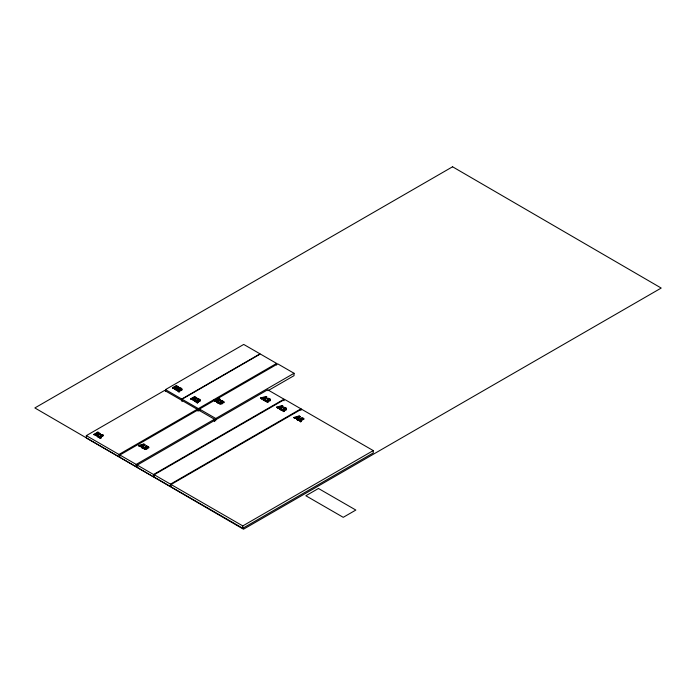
<?xml version="1.0" encoding="UTF-8"?>
<svg xmlns="http://www.w3.org/2000/svg" width="696" height="696" viewBox="0 0 696 696"><rect width="100%" height="100%" fill="white"/><g stroke="black" fill="none" stroke-linecap="round" stroke-linejoin="round"><path stroke-width="1.04" d="M98.832 433.582C96.692 434.782 98.397 431.825 98.832 434.052M194.123 397.964L194.95 397.486C197.133 398.834 192.618 397.625 194.602 398.712M147.352 447.119C142.062 444.866 151.232 448.311 145.151 447.772L145.838 446.902L147.352 447.589M222.589 401.87C217.3 399.617 226.47 403.062 220.388 402.523L221.076 401.653L222.589 402.34M97.527 434.556C93.925 436.175 97.884 431.825 97.318 435.339M176.018 387.959C172.417 389.586 176.375 385.236 175.81 388.742M194.323 398.973L193.619 399.878L192.479 398.912C194.645 397.216 194.602 400.678 192.531 398.947M142.341 448.111L144.933 444.622L143.863 444.005L138.635 445.492L139.618 446.536L140.662 446.214L141.888 446.928L141.331 447.528L142.341 448.111L144.933 444.622M217.578 402.862L220.162 399.365L219.092 398.747L213.863 400.243L214.855 401.288L215.891 400.966L217.117 401.679L216.569 402.279L217.578 402.862L220.162 399.365M264.262 400.6L266.855 397.111L265.785 396.494L260.556 397.99L261.539 399.025L262.583 398.712L263.81 399.417L263.253 400.017L264.262 400.6L266.855 397.111M280.41 409.718L282.994 406.229L281.923 405.611L276.695 407.099L277.687 408.143L278.722 407.83L279.949 408.535L279.4 409.135L280.41 409.718L282.994 406.229M297.653 420.062L300.237 416.565L299.167 415.947L293.947 417.443L294.93 418.487L295.965 418.165L297.201 418.87L296.644 419.479L297.653 420.062L300.237 416.565M142.376 446.388L143.272 444.944L142.376 446.388L141.584 445.936L143.272 445.423M217.613 401.14L218.501 399.695L217.613 401.14L216.813 400.209L218.501 399.695M265.193 397.433L264.297 398.408L263.506 397.947L263.506 398.425L265.193 397.433L263.506 397.947M281.332 406.551L280.445 407.525L279.644 407.064L281.332 406.551L281.332 407.03M298.584 416.895L297.688 417.87L296.896 417.409L296.896 417.878L298.584 416.895L296.896 417.409M141.331 447.528L141.888 446.449L138.635 445.492M216.569 402.279L217.117 401.2L213.863 400.243M263.253 400.017L263.81 398.947L260.556 397.99M279.4 409.135L279.949 408.065L276.695 407.099M296.644 419.479L297.201 418.4L293.947 417.443M177.149 387.211L176.645 386.471L175.818 387.428L177.106 387.22L175.818 386.95M165.457 389.621L243.722 344.433L260.034 353.846L181.76 399.034L165.457 389.621L165.457 391.204M197.22 409.265L118.946 454.453L118.946 456.828L86.339 438.001L86.339 435.626L164.604 390.439L197.22 409.265L197.22 410.849M172.477 387.75L176.384 385.497L178.663 387.011A1.061 0.609 0 0 1 178.55 387.524C176.819 387.785 177.524 388.098 176.497 389.003A1.479 0.853 0 0 1 175.523 389.134L172.477 387.75L175.523 389.612A1.479 0.853 0 0 0 176.497 389.482L177.184 388.977L176.967 387.846M172.477 388.229L174.826 386.872M93.986 434.348L97.892 432.085L100.172 433.599A1.061 0.609 0 0 1 100.059 434.121C98.327 434.374 99.032 434.695 98.005 435.6A1.479 0.853 0 0 1 97.022 435.731L93.986 434.348L97.022 436.201A1.479 0.853 0 0 0 98.005 436.07L98.693 435.565L98.458 434.922M174.174 388.377L175.148 387.811L176.018 388.542M93.986 434.817L97.109 433.016M97.527 435.13C97.475 433.904 94.673 434.826 96.266 435.305M176.949 388.333L178.55 388.003A1.061 0.609 0 0 0 178.663 387.481L177.767 386.767M179.142 388.264L179.994 387.768C184.188 388.429 180.699 391.335 178.115 390.151L179.768 391.108L179.029 392.005L176.158 389.873L180.743 389.16L179.142 388.264L180.708 389.281M176.158 390.352L180.534 389.795M179.142 388.742L179.994 387.768M101.042 438.106L100.241 437.636L103.478 435.296L100.241 437.166L101.042 437.627L100.363 438.497L97.779 436.531L99.284 436.618L101.355 435.426L100.528 434.948L101.355 435.896M100.528 434.948L101.164 434.582L103.478 435.296M97.779 437.01L99.284 437.088M100.528 435.426L101.912 435.365M176.158 389.873L179.029 391.535L179.768 391.108M97.779 436.531L100.363 438.028L101.042 437.627M182.047 401.575L182.047 399.2L260.313 354.012L276.616 363.425L276.616 365.009M190.782 398.764L194.689 396.511L196.968 398.025A1.061 0.609 0 0 1 196.855 398.538C194.715 398.564 196.046 399.652 194.802 400.496A1.479 0.853 0 0 1 193.819 400.626L190.782 398.764L193.819 400.148A1.479 0.853 0 0 0 194.802 400.017L195.489 399.513L195.254 398.869M190.782 399.243L193.906 397.433M192.531 399.417L193.453 398.825L194.323 399.556M194.123 398.434C194.576 397.059 195.881 399.121 195.619 397.999M195.254 399.347L196.855 399.017A1.061 0.609 0 0 0 196.968 398.495L196.69 398.173M198.073 402.592L196.411 401.166L198.073 402.123L197.333 403.019L194.462 400.887L199.039 400.174L197.516 399.321L199.1 400.47M197.446 399.278L198.299 398.782C202.484 399.443 199.004 402.349 196.411 401.166M194.462 401.366L198.839 400.809M197.516 399.791L198.299 398.782M194.462 400.887L197.333 402.549L198.073 402.123M182.047 399.2L198.351 408.613L276.616 363.425M214.455 419.227L136.19 464.415L136.19 466.79L119.886 457.368L119.886 455.001L198.151 409.814L214.455 419.227L214.455 421.593M199.465 410.631L199.465 409.057L277.739 363.86L294.043 373.274L294.043 375.649L267.951 390.717M200.213 409.909L198.351 410.988L196.542 409.944M220.85 400.922L221.685 400.435L223.981 401.749A1.14 0.652 0 0 1 223.842 402.262L222.033 402.532L222.294 403.462A1.14 0.661 0 0 1 222.102 403.871L219.832 404.159L217.996 402.436C218.413 401.618 222.459 404.185 220.388 402.044M217.996 402.914L218.849 402.427L219.64 403.271M220.85 401.392L221.685 400.913L223.981 402.227A1.14 0.652 0 0 1 223.842 402.74L221.989 403.027M145.612 446.171L146.456 445.684L148.744 446.997A1.14 0.652 0 0 1 148.605 447.511L146.76 447.798L147.056 448.72A1.14 0.661 0 0 1 146.865 449.12L144.603 449.407L142.767 447.685C143.185 446.875 147.23 449.433 145.151 447.293M142.767 448.163L143.611 447.676L144.403 448.52M145.612 446.649L146.456 446.162L147.569 446.545M222.033 402.532L222.294 402.993A1.14 0.661 0 0 1 222.102 403.393L220.206 403.767L217.996 402.436M146.76 448.276L148.605 447.989A1.14 0.652 0 0 0 148.744 447.476L148.648 447.302M199.465 409.057L215.769 418.47L294.043 373.274M284.003 399.191L153.546 474.507L153.546 476.882L137.243 467.46L137.243 465.093L267.69 389.777L284.003 399.191L284.003 400.774M264.645 400.348L269.021 399.791L268.969 399.113L267.629 398.738L268.482 398.243C272.667 398.904 269.187 401.81 266.594 400.626L268.256 402.053L267.516 402.479L264.645 400.348L267.516 402.01L268.256 401.583M264.645 400.826L269.021 400.27M268.482 398.721L267.629 399.208L269.282 399.93M300.959 408.83L170.511 484.146L170.511 486.513L154.208 477.099L154.208 474.733L284.655 399.417L300.959 408.83L300.959 410.414M280.793 409.465L285.169 408.909L285.116 408.23L283.768 407.856L284.62 407.36C288.814 408.021 285.325 410.927 282.741 409.744L284.394 411.171L283.663 411.597L280.793 409.465L283.663 411.118L284.394 410.692M280.793 409.935L281.428 409.1M285.708 408.204L284.62 407.839C282.776 408.248 287.491 409.631 283.629 409.648M171.042 484.486L301.49 409.17L373.239 450.59L373.239 452.965L242.791 528.273L171.042 486.852L171.042 484.486L242.791 525.906L373.239 450.59M301.411 421.445L300.611 420.506L301.411 420.967L300.733 421.837L298.149 419.871L299.654 419.949L301.716 418.757L300.898 418.287L301.716 419.236M300.898 418.287L302.986 418.139L303.839 419.105L300.611 420.976M298.149 420.349L298.828 419.479M300.898 418.757L301.916 418.583M300.611 420.506L303.839 418.635M298.149 419.871L300.733 421.358L301.411 420.967M103.478 435.774L102.451 434.87M216.813 400.678L218.501 400.165M143.272 444.944L141.584 445.457L142.376 445.918M260.556 398.46L263.688 397.564M138.635 445.971L142.81 444.77M293.947 417.913L297.079 417.017M179.568 390.691L180.821 390.587A2.149 1.244 0 0 0 181.9 390.125L182.108 389.386L180.673 388.455M267.177 401.14L269.308 401.061A2.149 1.244 0 0 0 270.387 400.6L270.448 399.661M283.324 410.249L285.447 410.179A2.149 1.244 0 0 0 286.535 409.718L286.369 408.587M196.411 401.635L199.126 401.601A2.149 1.244 0 0 0 200.204 401.14L200.039 400.009M98.475 434.913L100.059 434.591A1.061 0.609 0 0 0 100.172 434.078L99.276 433.356M175.131 388.838L174.226 388.403M198.978 399.46L199.735 399.808M303.839 419.105L302.986 418.139M279.4 408.665L280.41 409.248M263.253 399.548L264.262 400.13M296.644 419.001L297.653 419.584M216.813 400.209L217.613 400.67M220.388 402.523L221.119 403.297L221.171 402.627M216.569 401.801L217.578 402.384M194.95 397.486L194.95 397.964M213.959 419.792L215.769 420.836M145.151 447.772L145.89 448.546L145.934 447.876M141.331 447.05L142.341 447.632M154.208 474.733L170.511 484.146M86.339 435.626L118.946 454.453M119.886 455.001L136.19 464.415M137.243 465.093L153.546 474.507M147.944 446.736L148.483 447.119M98.797 433.965L98.153 433.069M146.76 447.798L147.056 448.241A1.14 0.661 0 0 1 146.865 448.642L144.968 449.016L142.767 447.685M302.821 418.209L302.821 418.688M302.647 418.244L302.647 418.722M302.464 418.252L302.464 418.731M301.533 417.913L301.533 418.392M300.733 421.358L300.733 421.837M299.167 415.947L299.167 416.425M297.201 418.4L297.201 418.87M295.965 417.687L295.965 418.165M294.93 418.009L294.93 418.487M284.62 407.36L284.62 407.839M283.768 407.856L283.846 408.369M283.663 411.118L283.663 411.597M281.923 405.611L281.923 406.081M279.949 408.065L279.949 408.535M278.722 407.351L278.722 407.83M277.687 407.673L277.687 408.143M267.629 398.738L267.699 399.252M267.516 402.01L267.516 402.479M265.785 396.494L265.785 396.964M265.28 399.983L265.28 400.452M263.81 398.947L263.81 399.417M262.583 398.234L262.583 398.712M261.539 398.556L261.539 399.025M242.791 525.906L242.791 528.273M222.494 401.94L222.494 402.41M222.346 402.01L222.346 402.479M221.685 400.435L221.685 400.913M221.076 401.653L221.076 402.123M220.928 400.966L220.928 401.444M220.815 403.001L220.815 403.48M219.092 398.747L219.092 399.226M218.849 401.949L218.849 402.427M217.117 401.2L217.117 401.679M215.891 400.496L215.891 400.966M215.769 418.47L215.769 420.045M214.855 400.809L214.855 401.288M198.351 408.613L198.351 410.196M197.333 402.549L197.333 403.019M195.272 398.86L195.272 399.339M195.097 400.522L195.097 400.992M194.689 396.511L194.689 396.981M193.966 399.356L193.966 399.826M193.801 399.391L193.801 399.869M193.619 399.408L193.619 399.878M193.453 398.347L193.453 398.825M181.76 399.034L181.76 400.618M179.211 388.307L179.211 388.786M179.029 391.535L179.029 392.005M176.793 389.508L176.793 389.986M176.645 386.471L176.645 386.95M176.384 385.497L176.384 385.967M175.662 388.342L175.662 388.812M175.496 388.385L175.496 388.855M175.314 388.394L175.314 388.864M175.148 387.333L175.148 387.811M147.256 447.189L147.256 447.658M147.108 447.258L147.108 447.728M146.456 445.684L146.456 446.162M145.838 446.902L145.838 447.371M145.699 446.214L145.699 446.693M145.586 448.25L145.586 448.729M143.863 444.005L143.863 444.474M143.611 447.197L143.611 447.676M141.888 446.449L141.888 446.928M140.662 445.745L140.662 446.214M139.618 446.058L139.618 446.536M102.617 434.8L102.617 435.278M102.277 434.913L102.277 435.383M102.094 434.913L102.094 435.392M101.164 434.582L101.164 435.052M100.363 438.028L100.363 438.497M98.467 436.14L98.467 436.618M97.892 432.085L97.892 432.564M97.17 434.93L97.17 435.409M97.005 434.974L97.005 435.444M96.822 434.983L96.822 435.461M96.657 433.93L96.657 434.4M452.565 166.779L34.852 407.943L243.487 529.221L661.2 288.057L452.565 166.779M318.464 488.479L305.866 495.752L343.241 517.328L355.839 510.055L318.464 488.479"/></g></svg>
